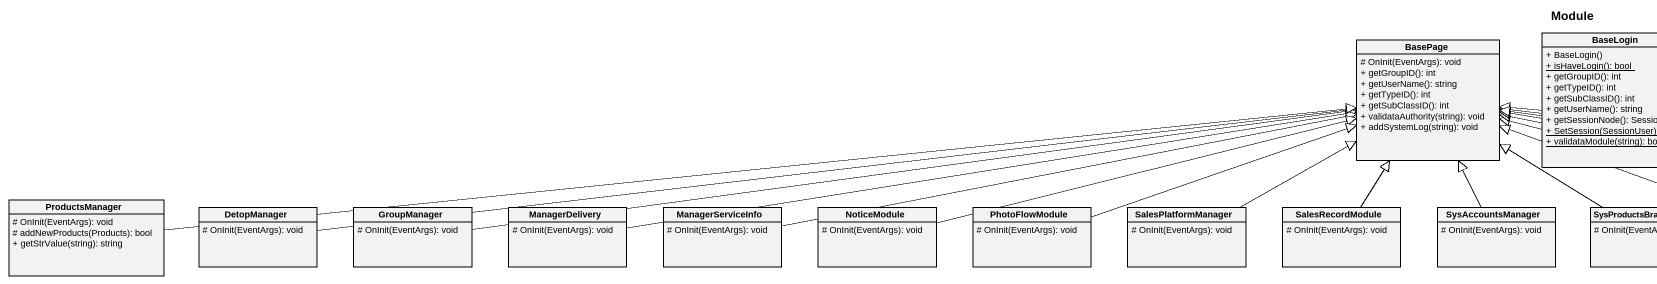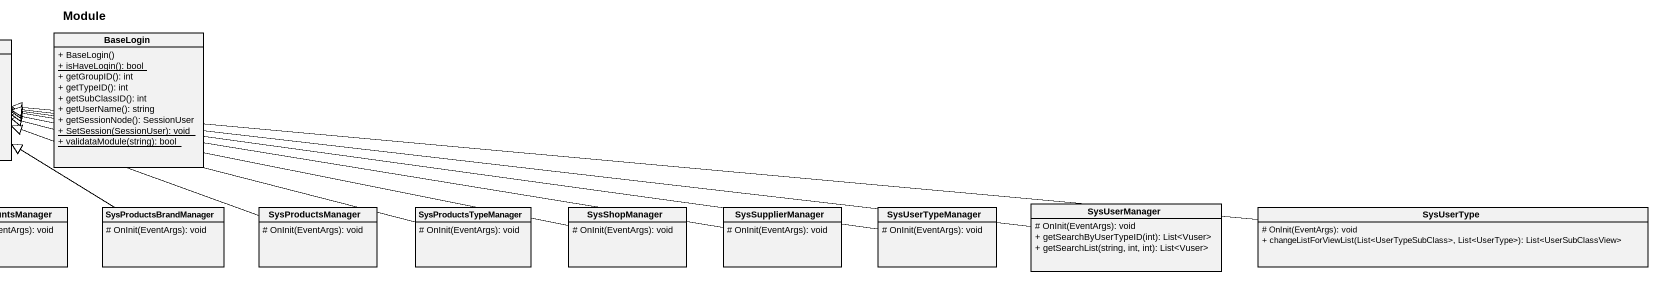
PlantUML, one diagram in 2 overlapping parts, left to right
@startuml
title Module
hide circle
hide empty members
skinparam classAttributeIconSize 0
class BaseLogin {
  + BaseLogin()
  {static} + isHaveLogin(): bool
  + getGroupID(): int
  + getTypeID(): int
  + getSubClassID(): int
  + getUserName(): string
  + getSessionNode(): SessionUser
  {static} + SetSession(SessionUser): void
  {static} + validataModule(string): bool
}
class BasePage {
  # OnInit(EventArgs): void
  + getGroupID(): int
  + getUserName(): string
  + getTypeID(): int
  + getSubClassID(): int
  + validataAuthority(string): void
  + addSystemLog(string): void
}
class ProductsManager {
  # OnInit(EventArgs): void
  # addNewProducts(Products): bool
  + getStrValue(string): string
}
class DetopManager {
  # OnInit(EventArgs): void
}
class GroupManager {
  # OnInit(EventArgs): void
}
class ManagerDelivery {
  # OnInit(EventArgs): void
}
class ManagerServiceInfo {
  # OnInit(EventArgs): void
}
class NoticeModule {
  # OnInit(EventArgs): void
}
class PhotoFlowModule {
  # OnInit(EventArgs): void
}
class SalesPlatformManager {
  # OnInit(EventArgs): void
}
class SalesRecordModule {
  # OnInit(EventArgs): void
}
class SysAccountsManager {
  # OnInit(EventArgs): void
}
class SysProductsBrandManager {
  # OnInit(EventArgs): void
}
class SysProductsManager {
  # OnInit(EventArgs): void
}
class SysProductsTypeManager {
  # OnInit(EventArgs): void
}
class SysShopManager {
  # OnInit(EventArgs): void
}
class SysSupplierManager {
  # OnInit(EventArgs): void
}
class SysUserTypeManager {
  # OnInit(EventArgs): void
}
class SysUserManager {
  # OnInit(EventArgs): void
  + getSearchByUserTypeID(int): List<Vuser>
  + getSearchList(string, int, int): List<Vuser>
}
class SysUserType {
  # OnInit(EventArgs): void
  + changeListForViewList(List<UserTypeSubClass>, List<UserType>): List<UserSubClassView>
}
ProductsManager -right-|> BasePage
DetopManager -right-|> BasePage
GroupManager -right-|> BasePage
ManagerDelivery -right-|> BasePage
ManagerServiceInfo -right-|> BasePage
NoticeModule -right-|> BasePage
PhotoFlowModule -right-|> BasePage
SalesPlatformManager -right-|> BasePage
SalesRecordModule -up-|> BasePage
SysAccountsManager -up-|> BasePage
SysProductsBrandManager -up-|> BasePage
SysProductsManager -left-|> BasePage
SysProductsTypeManager -left-|> BasePage
SysShopManager -left-|> BasePage
SysSupplierManager -left-|> BasePage
SysUserTypeManager -left-|> BasePage
SysUserManager -left-|> BasePage
SysUserType -left-|> BasePage
@enduml
